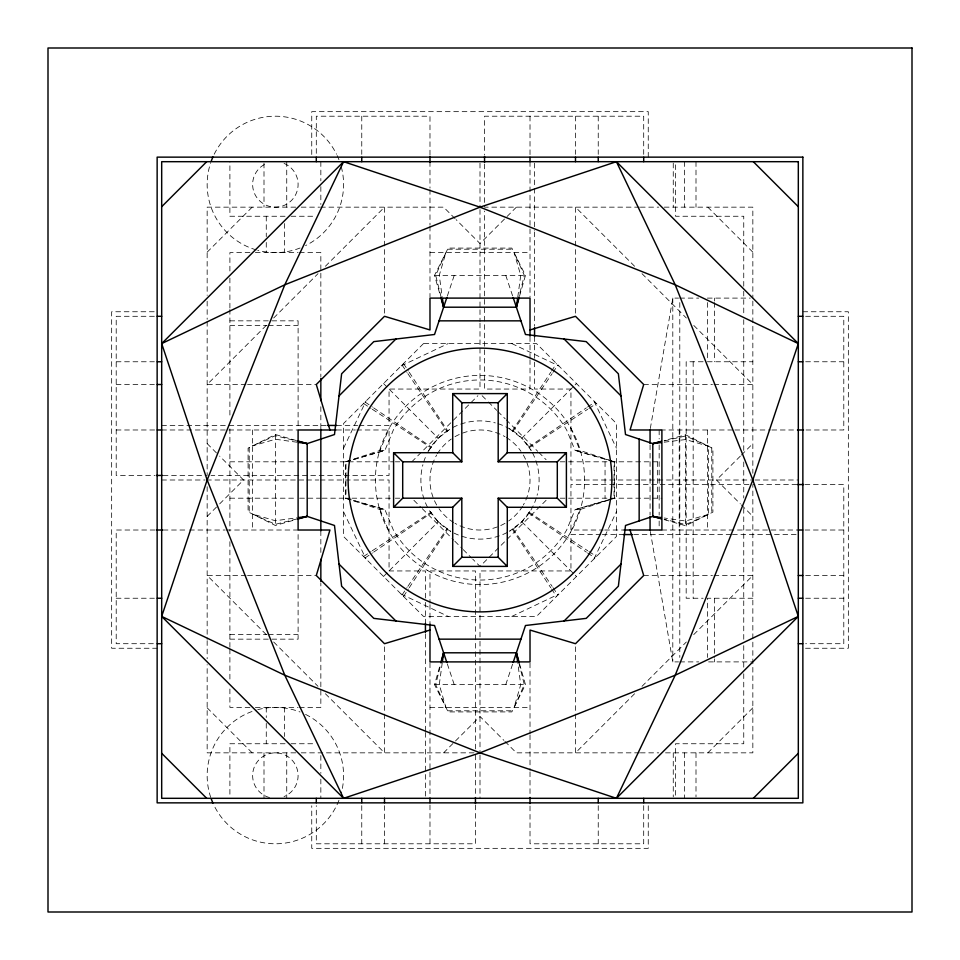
<?xml version="1.0" encoding="UTF-8"?>
<svg xmlns="http://www.w3.org/2000/svg" width="960" height="960" viewBox="0 0 960 960"><rect width="100%" height="100%" fill="white"/><g stroke="black" fill="none" stroke-linecap="round" stroke-linejoin="round"><path stroke-width="0.72" stroke-dasharray="4.8 3.6" d="M442.236 662.928L439.26 684.636L445.896 707.364L435.684 684.636L441.096 662.928M517.764 297.072L520.74 275.364L514.104 252.636L524.316 275.364L518.904 297.072M650.316 428.508L672.804 298.104L678.564 298.104M519.54 296.124L525.468 275.364L511.836 248.088L448.164 248.088L434.532 275.364L440.46 296.124M519.54 663.876L525.468 684.636L511.836 711.912L448.164 711.912L434.532 684.636L440.46 663.876M447.312 296.124L454.236 275.364M505.764 684.636L512.688 663.876M611.244 498.996L575.112 509.556L566.64 530.016A100.044 100.044 0 0 1 393.36 530.016L384.888 509.556L380.004 509.556L345.468 498.192L345.468 461.808L380.004 450.444L389.424 427.704M570.576 532.296L579.996 509.556L614.532 498.192L614.532 461.808L579.996 450.444L575.112 450.444L566.64 429.984A100.044 100.044 0 0 0 393.36 429.984L384.888 450.444L348.756 461.004M343.584 448.164L365.928 401.148M594.072 558.852L616.416 511.836M403.512 596.448L408.432 588.96M409.248 587.712L447.732 529.116M512.268 430.884L550.752 372.288M551.568 371.04L556.488 363.552M402.036 594.96L407.04 587.592M407.868 586.356L447.048 528.588M512.952 431.412L552.132 373.644M552.96 372.408L557.964 365.04M428.808 450.444L438.204 438.204L450.444 428.808A59.112 59.112 0 0 0 426.828 454.152M533.172 505.848A59.112 59.112 0 0 1 509.556 531.192L521.796 521.796L531.192 509.556M207.156 252.18L252.18 207.156M266.268 325.392L207.156 384.504L246.024 384.504M273.66 318L318 273.66M325.392 266.268L384.504 207.156L384.504 316.296M207.156 516.384L218.592 504.948M219.636 503.904L243.54 480L219.636 456.096M516.384 207.156L480 243.54L456.096 219.636M411.792 461.808L477.9 395.7M383.532 576.468L438.204 521.796L450.444 531.192M505.848 426.828A59.112 59.112 0 0 1 531.192 450.444L521.796 438.204L576.468 383.532M546.108 500.292L480 566.4L472.656 559.056M443.616 752.844L480 716.46L503.904 740.364M740.364 456.096L716.46 480L740.364 503.904M741.408 455.052L752.844 443.616M634.608 693.732L575.496 752.844L575.496 643.704M642 686.34L686.34 642M693.732 634.608L752.844 575.496L713.976 575.496M707.82 752.844L752.844 707.82M365.04 557.964L372.408 552.96M373.644 552.132L431.412 512.952M528.588 447.048L586.356 407.868M587.592 407.04L594.96 402.036M363.552 556.488L371.04 551.568M372.288 550.752L430.884 512.268M529.116 447.732L587.712 409.248M588.96 408.432L596.448 403.512M296.124 440.46L275.364 434.532L248.088 448.164L248.088 511.836L275.364 525.468L296.124 519.54M664.212 519.636L685.62 525.756L712.908 512.112L712.908 448.452L685.62 434.808L664.212 440.556M401.148 365.928L448.164 343.584M511.836 616.416L558.852 594.072M664.212 440.964L685.62 435.972L708.36 446.184L708.36 514.392L685.62 524.604L664.212 519.24M708.36 514.392L685.62 521.028L664.212 517.992M345.468 461.808L384.888 450.444L380.004 450.444M614.532 498.192L575.112 509.556L579.996 509.556M297.072 518.904L275.364 524.316L252.636 514.104L275.364 520.74L297.072 517.764M664.212 442.2L685.62 439.536L708.36 446.184M295.716 207.156L207.156 207.156L207.156 295.392M301.236 207.156L319.644 207.156M320.568 207.156L443.616 207.156L455.052 218.592M639.432 207.156L484.548 207.156L484.548 163.176M640.356 207.156L658.764 207.156M664.284 207.156L752.844 207.156L752.844 298.104M285.06 216.252L229.896 216.252L229.896 161.688M291.024 216.252L314.88 216.252M447.6 249.216L512.4 249.216M249.936 252.636L229.896 252.636L229.896 272.076M255.372 252.636L298.104 252.636M299.448 252.636L320.844 252.636L320.844 376.788M429.984 252.636L530.016 252.636M434.532 275.364L525.468 275.364M679.788 298.104L698.724 298.104M707.364 298.104L750.24 298.104M154.2 311.748L111.66 311.748L111.66 648.252L157.14 648.252M802.86 311.748L848.34 311.748L848.34 648.252L802.86 648.252M154.344 316.296L116.208 316.296L116.208 475.452L154.98 475.452M805.656 316.296L843.792 316.296L843.792 429.984L805.02 429.984M229.896 320.844L298.104 320.844L298.104 428.832M229.896 325.392L266.964 325.392M268.452 325.392L298.104 325.392M116.208 361.764L154.344 361.764M703.128 361.764L686.172 361.764L686.172 598.236L703.128 598.236M707.364 361.764L752.844 361.764M805.656 361.764L843.792 361.764M116.208 384.504L154.344 384.504M247.524 384.504L316.296 384.504M643.704 384.504L712.476 384.504M713.976 384.504L752.844 384.504L693.732 325.392M161.688 425.436L227.496 425.436M228.996 425.436L326.232 425.436M336.696 425.436L357.636 425.436M359.136 425.436L389.052 425.436L389.052 389.052L480 389.052L480 323.232M116.208 429.984L154.98 429.984M161.688 429.984L298.104 429.984M336.696 429.984L355.32 429.984M356.784 429.984L389.052 429.984L389.052 475.452L211.044 475.452M660.588 429.984L733.776 429.984M734.88 429.984L770.448 429.984M771.912 429.984L798.312 429.984M229.896 461.808L296.64 461.808M298.104 461.808L393.84 461.808M395.34 461.808L399.828 461.808M560.172 461.808L660.396 461.808M163.176 475.452L207.156 475.452L207.156 320.568M161.688 480L205.068 480M206.556 480L305.28 480M306.78 480L318.744 480M320.244 480L389.052 480L389.052 570.948L425.436 570.948L425.436 600.864M639.756 480L570.948 480L570.948 389.052L534.564 389.052L534.564 362.124M641.256 480L753.444 480M754.932 480L798.312 480M748.956 484.548L570.948 484.548L570.948 530.016L603.216 530.016M796.824 484.548L752.844 484.548L752.844 752.844L664.284 752.844M805.02 484.548L843.792 484.548L843.792 643.704L805.656 643.704M229.896 498.192L296.64 498.192M299.604 498.192L322.044 498.192M322.296 498.192L350.46 498.192M351.96 498.192L393.84 498.192M395.34 498.192L399.828 498.192M560.172 498.192L661.896 498.192M154.98 530.016L116.208 530.016L116.208 643.704L154.344 643.704M163.152 530.016L188.088 530.016M189.552 530.016L225.12 530.016M226.224 530.016L298.104 530.016M604.68 530.016L623.304 530.016M661.896 530.016L798.312 530.016M805.02 530.016L843.792 530.016M600.864 534.564L570.948 534.564L570.948 570.948L480 570.948L480 639.756M602.364 534.564L623.304 534.564M633.768 534.564L731.004 534.564M732.504 534.564L798.312 534.564M246.024 575.496L207.156 575.496L266.268 634.608M247.524 575.496L316.296 575.496M643.704 575.496L712.476 575.496M805.656 575.496L843.792 575.496M116.208 598.236L154.344 598.236M752.844 598.236L707.364 598.236L707.364 657.456M805.656 598.236L843.792 598.236M229.896 634.608L266.964 634.608M268.452 634.608L298.104 634.608M229.896 639.156L298.104 639.156L298.104 531.168M650.316 531.492L672.804 661.896L678.564 661.896M679.788 661.896L698.724 661.896M708.6 661.896L752.844 661.896M434.532 684.636L525.468 684.636M249.936 707.364L229.896 707.364L229.896 687.924M255.372 707.364L298.104 707.364M299.448 707.364L320.844 707.364L320.844 583.212M429.984 707.364L530.016 707.364M447.6 710.784L512.4 710.784M285.06 743.748L229.896 743.748L229.896 796.848M291.024 743.748L314.88 743.748M295.716 752.844L207.156 752.844L207.156 664.608M301.236 752.844L475.452 752.844L475.452 796.824M639.432 752.844L516.384 752.844L504.948 741.408M640.356 752.844L658.764 752.844M297.072 442.236L275.364 439.26L252.636 445.896L275.364 435.684L297.072 441.096M614.532 461.808L575.112 450.444L608.472 460.188M345.468 498.192L384.888 509.556L351.528 499.812M609.852 460.596L614.028 461.808L614.028 498.192M350.148 499.404L345.972 498.192L345.972 461.808M511.836 343.584L558.852 365.928M401.148 594.072L448.164 616.416M363.552 403.512L371.04 408.432M372.288 409.248L430.884 447.732M529.116 512.268L587.712 550.752M588.96 551.568L596.448 556.488M365.04 402.036L372.408 407.04M373.644 407.868L431.412 447.048M528.588 512.952L586.356 552.132M587.592 552.96L594.96 557.964M509.556 428.808L521.796 438.204M707.82 207.156L752.844 252.18M634.608 266.268L575.496 207.156L575.496 316.296M642 273.66L686.34 318M741.408 504.948L752.844 516.384M482.1 395.7L487.344 400.944M488.4 402L496.788 410.388M497.844 411.444L505.188 418.788M506.232 419.832L537.72 451.32M538.764 452.364L546.108 459.708M383.532 383.532L438.204 438.204M521.796 521.796L576.468 576.468M413.892 500.292L421.236 507.636M422.28 508.68L453.768 540.168M454.812 541.212L462.156 548.556M463.212 549.612L471.6 558M207.156 443.616L218.592 455.052M273.66 642L318 686.34M325.392 693.732L384.504 752.844L384.504 643.704M207.156 707.82L252.18 752.844M438.204 521.796L428.808 509.556A59.112 59.112 0 0 0 499.32 535.872M402.036 365.04L407.04 372.408M407.868 373.644L447.048 431.412M512.952 528.588L552.132 586.356M552.96 587.592L557.964 594.96M403.512 363.552L408.432 371.04M409.248 372.288L447.732 430.884M512.268 529.116L550.752 587.712M551.568 588.96L556.488 596.448M594.072 401.148L616.416 448.164M343.584 511.836L365.928 558.852M570.576 427.704L579.996 450.444M380.004 509.556L389.424 532.296M505.764 275.364L512.688 296.124M447.312 663.876L454.236 684.636M441.096 297.072L435.684 275.364L445.896 252.636L439.26 275.364L442.236 297.072M518.904 662.928L524.316 684.636L514.104 707.364L520.74 684.636L517.764 662.928M752.844 301.068L752.844 473.316M743.748 286.2L743.748 216.252L675.54 216.252L675.54 161.688M743.748 291.18L743.748 314.388M743.748 319.656L743.748 451.56M743.748 462.012L743.748 497.988M743.748 508.44L743.748 640.344M743.748 645.612L743.748 668.82M743.748 673.8L743.748 743.748L675.54 743.748L675.54 798.312M714.36 298.104L714.36 301.068M714.36 302.544L714.36 361.764M714.36 598.236L714.36 657.456M714.36 658.932L714.36 661.896M711.768 447.888L711.768 512.688M707.364 302.544L707.364 360.288M707.364 429.984L707.364 530.016M696 161.688L696 207.156M696 752.844L696 796.848M693.168 361.764L693.168 598.236M685.62 434.808L685.62 525.756M684.636 161.688L684.636 207.156M684.636 752.844L684.636 798.312M679.788 302.592L679.788 657.408M679.236 429.984L679.236 530.016M673.26 163.152L673.26 207.156M673.26 752.844L673.26 796.848M672.804 298.104L672.804 661.896M659.16 429.984L659.16 438.936M659.16 444.912L659.16 515.088M659.16 521.064L659.16 528.528M657.348 461.808L657.348 498.192M650.064 444.912L650.064 515.088M648.252 157.14L648.252 111.66L311.748 111.66L311.748 157.14M648.252 805.8L648.252 848.34L311.748 848.34L311.748 805.8M643.704 154.344L643.704 116.208L484.548 116.208L484.548 154.98M643.704 805.656L643.704 843.792L530.016 843.792L530.016 805.02M605.052 461.808L605.052 498.192M598.236 116.208L598.236 154.344M598.236 805.656L598.236 843.792M575.496 116.208L575.496 154.344M534.564 163.176L534.564 230.496M534.564 231.984L534.564 326.232M534.564 336.696L534.564 360.636M530.016 116.208L530.016 154.98M530.016 161.688L530.016 297.108M530.016 336.696L530.016 358.248M530.016 359.712L530.016 389.052L484.548 389.052L484.548 211.044M530.016 663L530.016 733.776M530.016 734.88L530.016 770.448M530.016 771.912L530.016 798.312M480 163.176L480 208.056M480 209.556L480 308.28M480 309.768L480 321.744M480 641.256L480 753.444M480 754.932L480 798.312M475.452 748.956L475.452 570.948L429.984 570.948L429.984 603.216M475.452 805.02L475.452 843.792L316.296 843.792L316.296 805.656M429.984 154.98L429.984 116.208L316.296 116.208L316.296 154.344M429.984 161.688L429.984 188.088M429.984 189.552L429.984 225.12M429.984 226.224L429.984 297M429.984 604.68L429.984 623.304M429.984 662.892L429.984 798.312M429.984 805.02L429.984 843.792M425.436 602.364L425.436 623.304M425.436 633.768L425.436 731.004M425.436 732.504L425.436 798.312M384.504 805.656L384.504 843.792M361.764 116.208L361.764 154.344M361.764 805.656L361.764 843.792M320.844 161.688L320.844 180.852M320.844 186.624L320.844 204.456M320.844 406.704L320.844 429.144M320.844 530.856L320.844 553.296M320.844 755.544L320.844 773.376M320.844 779.148L320.844 798.312M286.74 161.688L286.74 207.156M286.74 752.844L286.74 798.312M284.46 223.524L284.46 252.636M284.46 707.364L284.46 736.476M275.364 434.532L275.364 525.468M266.268 216.252L266.268 236.628M266.268 242.448L266.268 252.636M266.268 707.364L266.268 717.552M266.268 723.372L266.268 743.748M264 163.152L264 207.156M264 752.844L264 798.312M252.636 429.984L252.636 530.016M249.216 447.6L249.216 512.4M229.896 278.064L229.896 307.98M229.896 309.468L229.896 418.332M229.896 428.832L229.896 531.168M229.896 541.668L229.896 647.532M229.896 649.032L229.896 681.936M207.156 301.236L207.156 319.32M207.156 486.684L207.156 639.432M207.156 640.68L207.156 658.764M535.872 460.68A59.112 59.112 0 0 1 537.096 495.3M536.316 497.988A59.112 59.112 0 0 1 533.772 504.564M507.108 532.536A59.112 59.112 0 0 1 500.652 535.392M427.464 507.108A59.112 59.112 0 0 1 424.608 500.652M424.128 499.32A59.112 59.112 0 0 1 422.904 464.7M423.684 462.012A59.112 59.112 0 0 1 426.228 455.436M452.892 427.464A59.112 59.112 0 0 1 459.348 424.608M460.68 424.128A59.112 59.112 0 0 1 495.3 422.904M497.988 423.684A59.112 59.112 0 0 1 504.564 426.228M532.536 452.892A59.112 59.112 0 0 1 535.392 459.348M523.32 454.992A50.016 50.016 0 0 1 523.32 505.008M522.576 506.256A50.016 50.016 0 0 1 508.68 520.98M505.008 523.32A50.016 50.016 0 0 1 454.992 523.32M453.744 522.576A50.016 50.016 0 0 1 439.02 508.68M436.68 505.008A50.016 50.016 0 0 1 436.68 454.992M437.424 453.744A50.016 50.016 0 0 1 451.32 439.02M454.992 436.68A50.016 50.016 0 0 1 505.008 436.68M506.256 437.424A50.016 50.016 0 0 1 520.98 451.32M341.256 166.764A68.208 68.208 0 0 1 305.556 245.592M300.084 247.992A68.208 68.208 0 0 1 257.712 250.308M256.296 249.912A68.208 68.208 0 0 1 210.768 162.516M214.2 154.236A68.208 68.208 0 0 1 336.54 154.236M337.176 155.58A68.208 68.208 0 0 1 338.94 159.708M305.556 714.408A68.208 68.208 0 0 1 341.256 793.236M338.94 800.292A68.208 68.208 0 0 1 214.2 805.764M210.768 797.484A68.208 68.208 0 0 1 256.296 710.088M257.712 709.692A68.208 68.208 0 0 1 300.084 712.008M269.484 797.544A22.74 22.74 0 0 1 256.188 763.368A22.74 22.74 0 0 1 292.788 760.968A22.74 22.74 0 0 1 284.064 796.584M284.064 163.416A22.74 22.74 0 0 1 293.412 198.264A22.74 22.74 0 0 1 257.328 198.264A22.74 22.74 0 0 1 266.664 163.416M423.492 343.584L343.584 423.492L343.584 536.508L423.492 616.416L536.508 616.416L616.416 536.508L616.416 423.492L536.508 343.584L423.492 343.584M427.704 570.576A104.592 104.592 0 0 0 584.592 480A104.592 104.592 0 0 0 427.704 389.424A104.592 104.592 0 0 0 427.704 570.576"/><path stroke-width="1.44" d="M442.428 661.476L443.616 652.8L516.384 652.8L519.144 662.484M517.572 298.524L516.384 307.2L443.616 307.2L440.856 297.516M518.544 298.524L516.384 307.2L519.144 297.516M441.456 661.476L443.616 652.8L440.856 662.484M161.688 616.416L207.156 480L284.784 284.784L343.584 161.688L480 207.156L675.216 284.784L798.312 343.584L752.844 480L675.216 675.216L616.416 798.312L480 752.844L284.784 675.216L161.688 616.416L343.584 798.312L480 752.844L675.216 675.216L798.312 616.416L752.844 480L675.216 284.784L616.416 161.688L480 207.156L284.784 284.784L161.688 343.584L207.156 480L284.784 675.216L343.584 798.312M446.856 297.516L434.532 334.488L373.788 341.628L341.628 373.788L334.488 434.532L307.2 443.616L298.524 442.428M513.144 662.484L525.468 625.512L586.212 618.372L618.372 586.212L625.512 525.468L652.8 516.384L661.368 517.596M161.688 206.7L206.7 161.688M161.688 343.584L343.584 161.688M339.036 395.88L395.88 339.036M507.288 452.712L507.288 393.6L452.712 393.6L461.808 402.696L461.808 461.808L452.712 452.712L393.6 452.712L393.6 507.288L402.696 498.192L461.808 498.192L461.808 557.304L452.712 566.4L507.288 566.4L507.288 507.288L498.192 498.192L557.304 498.192L566.4 507.288L566.4 452.712L507.288 452.712L498.192 461.808L557.304 461.808L566.4 452.712M498.192 461.808L498.192 402.696L507.288 393.6M452.712 566.4L452.712 507.288L461.808 498.192M564.12 620.964L620.964 564.12M616.416 798.312L798.312 616.416M753.3 798.312L798.312 753.3M530.016 329.94L575.496 316.296L643.704 384.504L630.06 429.984L661.896 429.984L661.896 530.016L623.916 530.016M429.984 630.06L384.504 643.704L316.296 575.496L329.94 530.016L298.104 530.016L298.104 429.984L336.084 429.984M297.516 519.144L307.2 516.384L334.488 525.468L341.628 586.212L373.788 618.372L434.532 625.512L446.856 662.484M513.144 297.516L525.468 334.488L586.212 341.628L618.372 373.788L625.512 434.532L652.8 443.616L661.368 441.324M298.524 518.544L307.2 516.384L307.2 443.616L297.516 440.856M661.368 518.82L652.8 516.384L652.8 443.616L661.368 441.624M298.524 517.572L307.2 516.384M652.8 443.616L661.368 442.56M157.284 316.296L161.688 316.296M798.312 316.296L802.716 316.296M439.068 320.844L520.932 320.844M157.284 361.764L161.688 361.764M798.312 361.764L802.716 361.764M157.284 384.504L161.688 384.504M461.808 402.696L498.192 402.696M327.72 425.436L336.696 425.436M157.284 429.984L161.688 429.984M797.568 429.984L803.532 429.984M393.6 452.712L402.696 461.808L461.808 461.808M156.468 475.452L162.432 475.452M797.568 484.548L803.532 484.548M393.6 507.288L452.712 507.288M507.288 507.288L566.4 507.288M156.468 530.016L162.432 530.016M798.312 530.016L802.716 530.016M623.304 534.564L632.28 534.564M461.808 557.304L498.192 557.304L507.288 566.4M798.312 575.496L802.716 575.496M157.284 598.236L161.688 598.236M798.312 598.236L802.716 598.236M439.068 639.156L520.932 639.156M157.284 643.704L161.688 643.704M798.312 643.704L802.716 643.704M652.8 516.384L661.368 518.52M298.524 441.456L307.2 443.616M753.3 161.688L798.312 206.7M616.416 161.688L798.312 343.584M564.12 339.036L620.964 395.88M339.036 564.12L395.88 620.964M161.688 753.3L206.7 798.312M630.06 530.016L643.704 575.496L575.496 643.704L530.016 630.06L530.016 661.896L429.984 661.896L429.984 623.916M329.94 429.984L316.296 384.504L384.504 316.296L429.984 329.94L429.984 298.104L530.016 298.104L530.016 336.084M441.456 298.524L443.616 307.2L442.428 298.524M518.544 661.476L516.384 652.8L517.572 661.476M650.064 429.984L650.064 443.412M650.064 516.588L650.064 530.016M643.704 157.284L643.704 161.688M643.704 798.312L643.704 802.716M639.156 439.068L639.156 520.932M598.236 157.284L598.236 161.688M598.236 798.312L598.236 802.716M575.496 157.284L575.496 161.688M557.304 461.808L557.304 498.192M534.564 327.72L534.564 336.696M530.016 157.284L530.016 161.688M530.016 797.568L530.016 803.532M498.192 498.192L498.192 557.304M484.548 156.468L484.548 162.432M475.452 797.568L475.452 803.532M452.712 393.6L452.712 452.712M429.984 156.468L429.984 162.432M429.984 798.312L429.984 802.716M425.436 623.304L425.436 632.28M402.696 461.808L402.696 498.192M384.504 798.312L384.504 802.716M361.764 157.284L361.764 161.688M361.764 798.312L361.764 802.716M320.844 378.288L320.844 400.716M320.844 429.144L320.844 530.856M320.844 559.284L320.844 581.712M316.296 157.284L316.296 161.688M316.296 798.312L316.296 802.716M211.272 161.1A68.208 68.208 0 0 1 212.94 156.936M212.94 803.064A68.208 68.208 0 0 1 211.272 798.9M912 48L48 48L48 912L912 912L912 48M802.86 157.14L157.14 157.14L157.14 802.86L802.86 802.86L802.86 157.14M798.312 161.688L161.688 161.688L161.688 798.312L798.312 798.312L798.312 161.688M386.748 573.252A131.868 131.868 0 0 0 607.38 514.128A131.868 131.868 0 0 0 445.872 352.62A131.868 131.868 0 0 0 386.748 573.252"/></g></svg>
